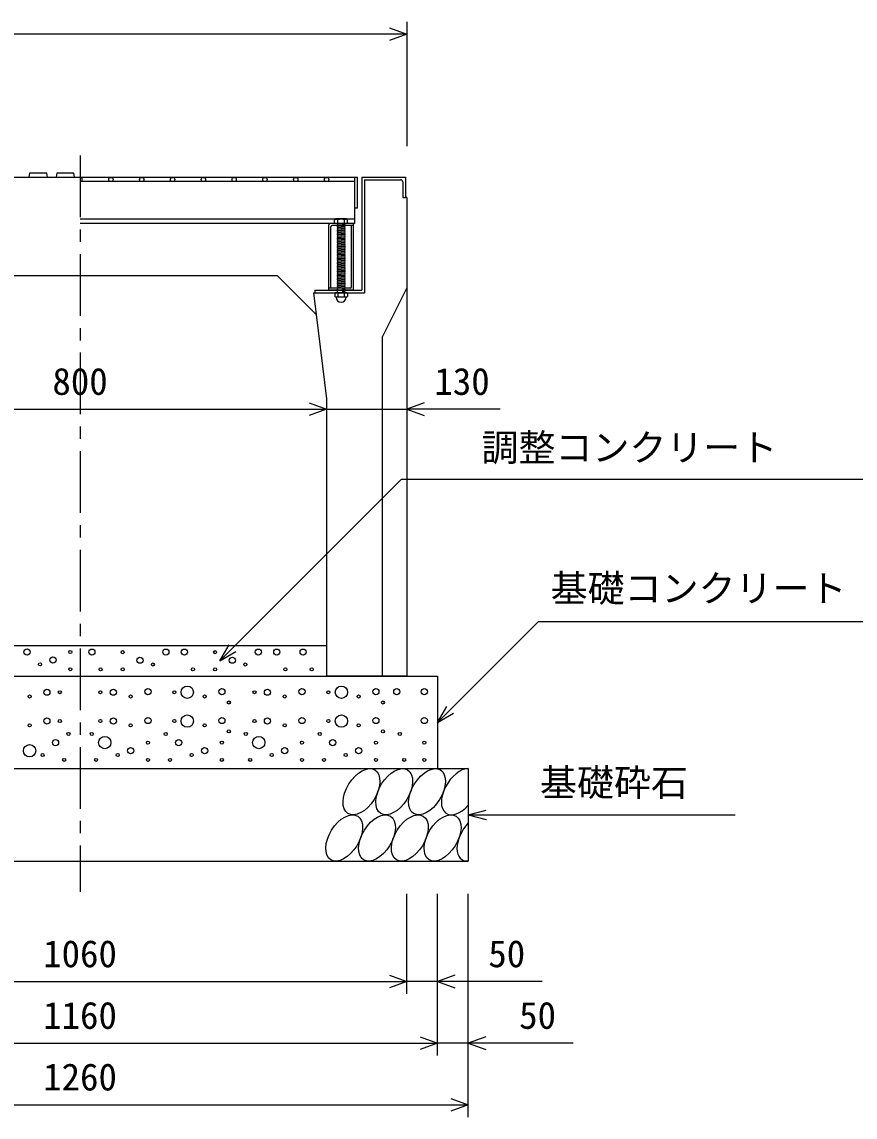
# Model space of a CAD drawing. Units: millimetres, scale not verified. Extents: x -16800 to 16800, y -5940 to 5940.
# Drawn here: x 2306 to 3658, y 1764 to 3541 of the extents above; entities that cross this region are included whole.
import ezdxf
from ezdxf.enums import TextEntityAlignment as Align

# ---------------------------------------------------------------- set-up
doc = ezdxf.new("R2010")
doc.units = ezdxf.units.MM
doc.header["$LTSCALE"] = 20
doc.linetypes.add('CHAIN1', pattern=[8, 5, -1, 1, -1])
doc.linetypes.add('DOTTED', pattern=[1.75, 0.25, -1.5])
for name, color, linetype, lineweight in [('0-0_DIM', 7, 'Continuous', 25), ('0-2_HATCH', 6, 'Continuous', 25), ('0-5_OUTLINE', 3, 'Continuous', 25)]:
    doc.layers.add(name, color=color, linetype=linetype, lineweight=lineweight)
doc.styles.add('ＭＳ ゴシック', font='')
doc.styles.get('ＭＳ ゴシック').set_extended_font_data('MS Gothic')

msp = doc.modelspace()

# ---------------------------------------------------------------- linework, layer by layer
at = {"layer": '0-0_DIM'}
for p, q in [((2930, 3541.4), (2930, 3339.66)), ((2930, 3521.4), (1870, 3521.4)), ((2000, 2912.91), (2800, 2912.91)), ((2800, 2912.91), (2930, 2912.91)), ((3081.6, 2912.91), (2930, 2912.91)), ((2626.92, 2504.66), (2921.38, 2799.13)), ((2921.38, 2799.13), (3685.74, 2799.13)), ((3143.65, 2568.32), (2980, 2404.66)), ((3143.65, 2568.32), (3790.53, 2568.32)), ((2626.92, 2504.66), (2641.92, 2530.64)), ((2626.92, 2504.66), (2652.9, 2519.66)), ((2980, 2404.66), (2995, 2430.64)), ((2980, 2404.66), (3005.98, 2419.66)), ((3030, 2254.66), (3058.98, 2262.43)), ((3030, 2254.66), (3463.31, 2254.66)), ((3030, 2254.66), (3058.98, 2246.9)), ((2930, 1964.15), (2930, 2126.49)), ((2980, 1864.15), (2980, 2126.49)), ((3030, 1764.15), (3030, 2126.49)), ((1870, 1984.15), (2930, 1984.15)), ((3150, 1984.15), (2930, 1984.15)), ((1820, 1884.15), (2980, 1884.15)), ((3200, 1884.15), (2980, 1884.15)), ((1770, 1784.15), (3030, 1784.15))]:
    msp.add_line(p, q, dxfattribs=at)
at = {"layer": '0-0_DIM', "linetype": 'CHAIN1'}
msp.add_line((2400, 3324.66), (2400, 2129.66), dxfattribs=at)
at = {"layer": '0-0_DIM'}
for points in [[(2901.85, 3531.66), (2930.04, 3521.4), (2901.85, 3511.14)], [(2771.81, 2923.18), (2800, 2912.91), (2771.81, 2902.65)], [(2958.19, 2923.18), (2930, 2912.91), (2958.19, 2902.65)], [(2901.81, 1994.41), (2930, 1984.15), (2901.81, 1973.89)], [(3008.19, 1994.41), (2980, 1984.15), (3008.19, 1973.89)], [(2951.81, 1894.41), (2980, 1884.15), (2951.81, 1873.89)], [(3058.19, 1894.41), (3030, 1884.15), (3058.19, 1873.89)], [(3001.81, 1794.41), (3030, 1784.15), (3001.81, 1773.89)]]:
    msp.add_lwpolyline(points, dxfattribs=at)
at = {"layer": '0-2_HATCH'}
for p, q in [((2850, 3289.16), (2400, 3289.16)), ((2845.5, 3289.16), (2845.5, 3214.16)), ((2850, 3239.16), (2850, 3289.16)), ((2857, 3289.66), (2857, 3106.16)), ((2845.5, 3282.16), (2400, 3282.16)), ((2861.5, 3285.16), (2861.5, 3101.66)), ((2861.5, 3285.16), (2920, 3285.16)), ((2923.5, 3281.66), (2923.5, 3256.66)), ((2923.5, 3256.66), (2928, 3256.66)), ((2850, 3239.16), (2845.5, 3239.16)), ((2814.32, 3221.16), (2400, 3221.16)), ((2815, 3221.66), (2813, 3220.16)), ((2813, 3214.16), (2813, 3220.16)), ((2813.33, 3220.44), (2815, 3221.66)), ((2832, 3221.66), (2815, 3221.66)), ((2818, 3214.16), (2818, 3220.16)), ((2829, 3214.16), (2829, 3220.16)), ((2833.67, 3220.44), (2832, 3221.66)), ((2845.5, 3221.16), (2832.68, 3221.16)), ((2834, 3214.16), (2834, 3220.16)), ((2845.5, 3214.16), (2400, 3214.16)), ((2803.5, 3106.16), (2803.5, 3212.16)), ((2843.5, 3214.16), (2805.5, 3214.16)), ((2806.7, 3109.36), (2806.7, 3208.96)), ((2843.5, 3210.96), (2808.7, 3210.96)), ((2834, 3214.16), (2813, 3214.16)), ((2817, 3214.16), (2830, 3214.16)), ((2817, 3213.16), (2818, 3214.16)), ((2818, 3212.16), (2817, 3213.16)), ((2817, 3211.16), (2818, 3212.16)), ((2818, 3210.16), (2817, 3211.16)), ((2817, 3209.16), (2818, 3210.16)), ((2830, 3210.16), (2817, 3209.16)), ((2818, 3208.16), (2817, 3209.16)), ((2817, 3207.16), (2818, 3208.16)), ((2830, 3208.16), (2817, 3207.16)), ((2818, 3206.16), (2817, 3207.16)), ((2817, 3205.16), (2818, 3206.16)), ((2830, 3206.16), (2817, 3205.16)), ((2818, 3204.16), (2817, 3205.16)), ((2817, 3203.16), (2818, 3204.16)), ((2830, 3204.16), (2817, 3203.16)), ((2818, 3202.16), (2817, 3203.16)), ((2830, 3202.16), (2817, 3201.16)), ((2817, 3201.16), (2818, 3202.16)), ((2830, 3200.16), (2817, 3199.16)), ((2818, 3198.16), (2817, 3199.16)), ((2829, 3213.16), (2830, 3214.16)), ((2830, 3212.16), (2829, 3213.16)), ((2829, 3209.16), (2830, 3210.16)), ((2830, 3208.16), (2829, 3209.16)), ((2829, 3207.16), (2830, 3208.16)), ((2830, 3206.16), (2829, 3207.16)), ((2829, 3205.16), (2830, 3206.16)), ((2830, 3204.16), (2829, 3205.16)), ((2829, 3201.16), (2830, 3202.16)), ((2830, 3200.16), (2829, 3201.16)), ((2829, 3199.16), (2830, 3200.16)), ((2830, 3198.16), (2829, 3199.16)), ((2840.3, 3111.36), (2840.3, 3210.96)), ((2843.5, 3108.16), (2843.5, 3214.16)), ((2830, 3198.16), (2817, 3197.16)), ((2817, 3197.16), (2818, 3198.16)), ((2818, 3196.16), (2817, 3197.16)), ((2830, 3196.16), (2817, 3195.16)), ((2817, 3195.16), (2818, 3196.16)), ((2818, 3194.16), (2817, 3195.16)), ((2830, 3194.16), (2817, 3193.16)), ((2817, 3193.16), (2818, 3194.16)), ((2818, 3192.16), (2817, 3193.16)), ((2830, 3192.16), (2817, 3191.16)), ((2817, 3191.16), (2818, 3192.16)), ((2818, 3190.16), (2817, 3191.16)), ((2830, 3190.16), (2817, 3189.16)), ((2817, 3189.16), (2818, 3190.16)), ((2818, 3188.16), (2817, 3189.16)), ((2830, 3188.16), (2817, 3187.16)), ((2817, 3187.16), (2818, 3188.16)), ((2818, 3186.16), (2817, 3187.16)), ((2830, 3186.16), (2817, 3185.16)), ((2817, 3185.16), (2818, 3186.16)), ((2818, 3184.16), (2817, 3185.16)), ((2830, 3184.16), (2817, 3183.16)), ((2817, 3183.16), (2818, 3184.16)), ((2818, 3182.16), (2817, 3183.16)), ((2830, 3182.16), (2817, 3181.16)), ((2817, 3181.16), (2818, 3182.16)), ((2829, 3197.16), (2830, 3198.16)), ((2829, 3197.16), (2830, 3196.16)), ((2829, 3195.16), (2830, 3196.16)), ((2829, 3195.16), (2830, 3194.16)), ((2829, 3193.16), (2830, 3194.16)), ((2829, 3193.16), (2830, 3192.16)), ((2829, 3191.16), (2830, 3192.16)), ((2829, 3191.16), (2830, 3190.16)), ((2829, 3189.16), (2830, 3190.16)), ((2829, 3189.16), (2830, 3188.16)), ((2829, 3187.16), (2830, 3188.16)), ((2829, 3187.16), (2830, 3186.16)), ((2829, 3185.16), (2830, 3186.16)), ((2829, 3185.16), (2830, 3184.16)), ((2829, 3183.16), (2830, 3184.16)), ((2829, 3183.16), (2830, 3182.16)), ((2829, 3181.16), (2830, 3182.16)), ((2818, 3180.16), (2817, 3181.16)), ((2830, 3180.16), (2817, 3179.16)), ((2817, 3179.16), (2818, 3180.16)), ((2818, 3178.16), (2817, 3179.16)), ((2830, 3178.16), (2817, 3177.16)), ((2817, 3177.16), (2818, 3178.16)), ((2818, 3176.16), (2817, 3177.16)), ((2830, 3176.16), (2817, 3175.16)), ((2817, 3175.16), (2818, 3176.16)), ((2818, 3174.16), (2817, 3175.16)), ((2830, 3174.16), (2817, 3173.16)), ((2817, 3173.16), (2818, 3174.16)), ((2818, 3172.16), (2817, 3173.16)), ((2830, 3172.16), (2817, 3171.16)), ((2817, 3171.16), (2818, 3172.16)), ((2818, 3170.16), (2817, 3171.16)), ((2830, 3170.16), (2817, 3169.16)), ((2817, 3169.16), (2818, 3170.16)), ((2818, 3168.16), (2817, 3169.16)), ((2830.01, 3168.16), (2817.01, 3167.16)), ((2817.01, 3167.16), (2818.01, 3168.16)), ((2818.01, 3166.16), (2817.01, 3167.16)), ((2830.01, 3166.16), (2817.01, 3165.16)), ((2817.01, 3165.16), (2818.01, 3166.16)), ((2818.01, 3164.16), (2817.01, 3165.16)), ((2830.01, 3164.15), (2817.01, 3163.15)), ((2817.01, 3163.15), (2818.01, 3164.15)), ((2829, 3181.16), (2830, 3180.16)), ((2829, 3179.16), (2830, 3180.16)), ((2829, 3179.16), (2830, 3178.16)), ((2829, 3177.16), (2830, 3178.16)), ((2829, 3177.16), (2830, 3176.16)), ((2829, 3175.16), (2830, 3176.16)), ((2829, 3175.16), (2830, 3174.16)), ((2829, 3173.16), (2830, 3174.16)), ((2829, 3173.16), (2830, 3172.16)), ((2829, 3171.16), (2830, 3172.16)), ((2829, 3171.16), (2830, 3170.16)), ((2829, 3169.16), (2830, 3170.16)), ((2829, 3169.16), (2830.01, 3168.16)), ((2829.01, 3167.16), (2830.01, 3168.16)), ((2829.01, 3167.16), (2830.01, 3166.16)), ((2829.01, 3165.16), (2830.01, 3166.16)), ((2829.01, 3165.16), (2830.01, 3164.15)), ((2829.01, 3163.15), (2830.01, 3164.15)), ((2818.01, 3162.15), (2817.01, 3163.15)), ((2830.01, 3162.15), (2817.01, 3161.15)), ((2817.01, 3161.15), (2818.01, 3162.15)), ((2818.01, 3160.15), (2817.01, 3161.15)), ((2830.02, 3160.15), (2817.01, 3159.15)), ((2817.01, 3159.15), (2818.01, 3160.15)), ((2818.01, 3158.15), (2817.01, 3159.15)), ((2817.01, 3155.16), (2818.01, 3156.16)), ((2830.01, 3156.15), (2817.01, 3155.15)), ((2818.01, 3154.16), (2817.01, 3155.15)), ((2830.01, 3154.16), (2817.01, 3153.16)), ((2817.01, 3153.16), (2818.01, 3154.16)), ((2818.01, 3152.16), (2817.01, 3153.16)), ((2830.01, 3152.15), (2817.01, 3151.15)), ((2817.01, 3151.15), (2818.01, 3152.15)), ((2818.01, 3150.15), (2817.01, 3151.15)), ((2830.02, 3158.15), (2817.02, 3157.15)), ((2817.02, 3157.15), (2818.02, 3158.15)), ((2818.02, 3156.15), (2817.02, 3157.15)), ((2830.02, 3150.15), (2817.02, 3149.15)), ((2817.02, 3149.15), (2818.02, 3150.15)), ((2818.02, 3148.15), (2817.02, 3149.15)), ((2830.02, 3148.15), (2817.02, 3147.15)), ((2817.02, 3147.15), (2818.02, 3148.15)), ((2818.02, 3146.15), (2817.02, 3147.15)), ((2830.02, 3146.15), (2817.02, 3145.15)), ((2817.02, 3145.15), (2818.02, 3146.15)), ((2829.01, 3163.15), (2830.01, 3162.15)), ((2829.01, 3161.15), (2830.01, 3162.15)), ((2829.01, 3161.15), (2830.02, 3160.15)), ((2829.01, 3155.15), (2830.01, 3156.15)), ((2829.01, 3155.15), (2830.01, 3154.15)), ((2829.01, 3153.15), (2830.01, 3154.16)), ((2829.01, 3153.15), (2830.01, 3152.15)), ((2829.01, 3151.15), (2830.01, 3152.15)), ((2829.01, 3151.15), (2830.02, 3150.15)), ((2829.02, 3159.15), (2830.02, 3160.15)), ((2829.02, 3159.15), (2830.02, 3158.15)), ((2829.02, 3157.15), (2830.02, 3158.15)), ((2829.02, 3157.15), (2830.02, 3156.15)), ((2829.02, 3149.15), (2830.02, 3150.15)), ((2829.02, 3149.15), (2830.02, 3148.15)), ((2829.02, 3147.15), (2830.02, 3148.15)), ((2829.02, 3147.15), (2830.02, 3146.15)), ((2829.02, 3145.15), (2830.02, 3146.15)), ((2818.02, 3144.15), (2817.02, 3145.15)), ((2830.02, 3144.15), (2817.02, 3143.15)), ((2817.02, 3143.15), (2818.02, 3144.15)), ((2818.02, 3142.15), (2817.02, 3143.15)), ((2830.03, 3142.14), (2817.03, 3141.14)), ((2817.03, 3141.14), (2818.03, 3142.14)), ((2818.03, 3140.14), (2817.03, 3141.14)), ((2830.03, 3140.14), (2817.03, 3139.14)), ((2817.03, 3139.14), (2818.03, 3140.14)), ((2818.03, 3138.14), (2817.03, 3139.14)), ((2830.03, 3138.14), (2817.03, 3137.14)), ((2817.03, 3137.14), (2818.03, 3138.14)), ((2818.03, 3136.14), (2817.03, 3137.14)), ((2830.03, 3136.14), (2817.03, 3135.14)), ((2817.03, 3135.14), (2818.03, 3136.14)), ((2818.03, 3134.14), (2817.03, 3135.14)), ((2817.04, 3133.14), (2818.04, 3134.14)), ((2830.04, 3134.13), (2817.04, 3133.13)), ((2818.04, 3132.14), (2817.04, 3133.13)), ((2830.04, 3132.13), (2817.04, 3131.13)), ((2817.04, 3131.13), (2818.04, 3132.13)), ((2818.04, 3130.13), (2817.04, 3131.13)), ((2830.04, 3130.13), (2817.04, 3129.13)), ((2817.04, 3129.13), (2818.04, 3130.13)), ((2818.04, 3128.13), (2817.04, 3129.13)), ((2830.04, 3128.13), (2817.04, 3127.13)), ((2817.04, 3127.13), (2818.04, 3128.13)), ((2829.02, 3145.15), (2830.02, 3144.14)), ((2829.02, 3143.14), (2830.02, 3144.14)), ((2829.02, 3143.14), (2830.03, 3142.14)), ((2829.03, 3141.14), (2830.03, 3142.14)), ((2829.03, 3141.14), (2830.03, 3140.14)), ((2829.03, 3139.14), (2830.03, 3140.14)), ((2829.03, 3139.14), (2830.03, 3138.14)), ((2829.03, 3137.14), (2830.03, 3138.14)), ((2829.03, 3137.14), (2830.03, 3136.14)), ((2829.03, 3135.14), (2830.03, 3136.14)), ((2829.03, 3135.14), (2830.04, 3134.13)), ((2829.04, 3133.13), (2830.04, 3134.13)), ((2829.04, 3133.13), (2830.04, 3132.13)), ((2829.04, 3131.13), (2830.04, 3132.13)), ((2829.04, 3131.13), (2830.04, 3130.13)), ((2829.04, 3129.13), (2830.04, 3130.13)), ((2829.04, 3129.13), (2830.04, 3128.13)), ((2829.04, 3127.13), (2830.04, 3128.13)), ((2818.04, 3126.13), (2817.04, 3127.13)), ((2830.05, 3126.13), (2817.04, 3125.13)), ((2817.04, 3125.13), (2818.04, 3126.13)), ((2818.04, 3124.13), (2817.04, 3125.13)), ((2817.05, 3123.13), (2818.05, 3124.13)), ((2830.05, 3124.12), (2817.05, 3123.12)), ((2818.05, 3122.13), (2817.05, 3123.12)), ((2830.05, 3122.12), (2817.05, 3121.12)), ((2817.05, 3121.12), (2818.05, 3122.12)), ((2818.05, 3120.12), (2817.05, 3121.12)), ((2830.05, 3120.12), (2817.05, 3119.12)), ((2817.05, 3119.12), (2818.05, 3120.12)), ((2818.05, 3118.12), (2817.05, 3119.12)), ((2830.05, 3118.12), (2817.05, 3117.12)), ((2817.05, 3117.12), (2818.05, 3118.12)), ((2818.05, 3116.12), (2817.05, 3117.12)), ((2830.06, 3116.12), (2817.06, 3115.12)), ((2817.06, 3115.12), (2818.06, 3116.12)), ((2818.06, 3114.12), (2817.06, 3115.12)), ((2830.06, 3114.11), (2817.06, 3113.11)), ((2817.06, 3113.11), (2818.06, 3114.11)), ((2818.06, 3112.11), (2817.06, 3113.11)), ((2830.06, 3112.11), (2817.06, 3111.11)), ((2817.06, 3111.11), (2818.06, 3112.11)), ((2818.06, 3110.11), (2817.06, 3111.11)), ((2829.04, 3127.13), (2830.05, 3126.13)), ((2829.04, 3125.13), (2830.05, 3126.13)), ((2829.05, 3125.13), (2830.05, 3124.12)), ((2829.05, 3123.12), (2830.05, 3124.12)), ((2829.05, 3123.12), (2830.05, 3122.12)), ((2829.05, 3121.12), (2830.05, 3122.12)), ((2829.05, 3121.12), (2830.05, 3120.12)), ((2829.05, 3119.12), (2830.05, 3120.12)), ((2829.05, 3119.12), (2830.05, 3118.12)), ((2829.05, 3117.12), (2830.05, 3118.12)), ((2829.06, 3117.12), (2830.06, 3116.12)), ((2829.06, 3115.12), (2830.06, 3116.12)), ((2829.06, 3115.12), (2830.06, 3114.11)), ((2829.06, 3113.11), (2830.06, 3114.11)), ((2829.06, 3113.11), (2830.06, 3112.11)), ((2829.06, 3111.11), (2830.06, 3112.11)), ((2829.06, 3111.11), (2830.06, 3110.11)), ((2778.5, 3101.66), (2861.5, 3101.66)), ((2778.63, 3101.66), (2782.86, 3066.8)), ((2781, 3106.16), (2781, 3101.66)), ((2781, 3106.16), (2857, 3106.16)), ((2838.3, 3109.36), (2803.5, 3109.36)), ((2841.5, 3106.16), (2803.5, 3106.16)), ((2814.16, 3101.66), (2813.29, 3101.01)), ((2813.29, 3101.01), (2813.29, 3095.83)), ((2814.99, 3094.86), (2813.29, 3095.83)), ((2832.84, 3101.66), (2814.16, 3101.66)), ((2814.99, 3094.53), (2814.99, 3094.86)), ((2832.01, 3094.86), (2814.99, 3094.86)), ((2832.01, 3094.53), (2814.99, 3094.53)), ((2830.06, 3110.11), (2817.06, 3109.11)), ((2817.06, 3109.11), (2818.06, 3110.11)), ((2818.06, 3108.11), (2817.06, 3109.11)), ((2817.07, 3107.11), (2818.07, 3108.11)), ((2818.07, 3106.11), (2817.07, 3107.11)), ((2817.07, 3105.11), (2818.07, 3106.11)), ((2818.07, 3104.11), (2817.07, 3105.11)), ((2817.07, 3103.1), (2818.07, 3104.1)), ((2818.07, 3102.1), (2817.07, 3103.1)), ((2817.63, 3101.66), (2818.07, 3102.1)), ((2818.4, 3101.01), (2818.4, 3095.83)), ((2828.6, 3101.01), (2828.6, 3095.83)), ((2829.06, 3109.11), (2830.06, 3110.11)), ((2829.06, 3109.11), (2830.07, 3108.11)), ((2829.07, 3107.11), (2830.07, 3108.11)), ((2829.07, 3107.11), (2830.07, 3106.11)), ((2829.07, 3105.11), (2830.07, 3106.11)), ((2829.07, 3105.11), (2830.07, 3104.1)), ((2829.07, 3103.1), (2830.07, 3104.1)), ((2829.07, 3103.1), (2830.07, 3102.1)), ((2829.63, 3101.66), (2830.07, 3102.1)), ((2832.01, 3094.86), (2833.71, 3095.83)), ((2832.01, 3094.53), (2832.01, 3094.86)), ((2832.84, 3101.66), (2833.71, 3101.01)), ((2833.71, 3101.01), (2833.71, 3095.83))]:
    msp.add_line(p, q, dxfattribs=at)
at = {"layer": '0-2_HATCH', "linetype": 'DOTTED'}
for p, q in [((2830, 3214.16), (2817, 3213.16)), ((2830, 3212.16), (2817, 3211.16)), ((2830.07, 3108.11), (2817.07, 3107.11)), ((2830.07, 3106.11), (2817.07, 3105.11)), ((2830.07, 3104.1), (2817.07, 3103.1)), ((2817.63, 3101.66), (2829.63, 3101.66)), ((2830.07, 3102.1), (2824.34, 3101.66))]:
    msp.add_line(p, q, dxfattribs=at)
at = {"layer": '0-2_HATCH'}
for points in [[(2347, 3289.66), (2346, 3296.16), (2318, 3296.16), (2317, 3289.66)], [(2391, 3289.66), (2390, 3296.16), (2362, 3296.16), (2361, 3289.66)], [(2817, 3199.16), (2818, 3200.16), (2817, 3201.16)], [(2830, 3210.16), (2829, 3211.16), (2830, 3212.16)], [(2830, 3202.16), (2829, 3203.16), (2830, 3204.16)]]:
    msp.add_lwpolyline(points, dxfattribs=at)
for centre, radius in [((2450, 3285.66), 3.5), ((2500, 3285.66), 3.5), ((2550, 3285.66), 3.5), ((2600, 3285.66), 3.5), ((2650, 3285.66), 3.5), ((2700, 3285.66), 3.5), ((2750, 3285.66), 3.5), ((2800, 3285.66), 3.5), ((2313.88, 2518.97), 5), ((2355.93, 2505.84), 5), ((2383.97, 2518.97), 2.5), ((2419.13, 2518.69), 5), ((2469.04, 2518.69), 2.5), ((2497.08, 2505.56), 5), ((2539.13, 2518.69), 5), ((2569.13, 2518.69), 5), ((2619.04, 2518.69), 2.5), ((2647.08, 2505.56), 5), ((2689.13, 2518.69), 5), ((2719.13, 2518.69), 5), ((2761.87, 2518.69), 5), ((2334.9, 2498.84), 2.5), ((2383.97, 2490.96), 2.5), ((2433.15, 2490.68), 2.5), ((2469.04, 2490.68), 2.5), ((2518.11, 2498.55), 2.5), ((2583.15, 2490.68), 2.5), ((2619.04, 2490.68), 2.5), ((2668.11, 2498.55), 2.5), ((2733.15, 2490.68), 2.5), ((2775.89, 2490.68), 2.5), ((2346.04, 2453.64), 5), ((2367.07, 2453.64), 2.5), ((2432.93, 2453.64), 2.5), ((2453.96, 2453.64), 5), ((2510.03, 2454.51), 5), ((2552.93, 2453.64), 2.5), ((2573.96, 2453.64), 10), ((2630.03, 2454.51), 5), ((2682.93, 2453.64), 2.5), ((2703.96, 2453.64), 5), ((2760.03, 2454.51), 5), ((2802.93, 2453.64), 2.5), ((2823.96, 2453.64), 10), ((2880.03, 2454.51), 5), ((2913.9, 2454.51), 5), ((2958.55, 2454.51), 5), ((2318.01, 2446.64), 2.5), ((2481.99, 2446.64), 2.5), ((2601.99, 2446.64), 2.5), ((2641.37, 2436.95), 2.5), ((2731.99, 2446.64), 2.5), ((2851.99, 2446.64), 2.5), ((2891.37, 2436.95), 2.5), ((2318.01, 2399.84), 2.5), ((2346.04, 2406.84), 5), ((2367.07, 2406.84), 2.5), ((2432.93, 2406.84), 2.5), ((2453.96, 2406.84), 5), ((2481.99, 2399.84), 2.5), ((2510.03, 2407.71), 5), ((2552.93, 2406.84), 2.5), ((2573.96, 2406.84), 10), ((2601.99, 2399.84), 2.5), ((2630.03, 2407.71), 5), ((2682.93, 2406.84), 2.5), ((2703.96, 2406.84), 5), ((2731.99, 2399.84), 2.5), ((2760.03, 2407.71), 5), ((2802.93, 2406.84), 2.5), ((2823.96, 2406.84), 10), ((2851.99, 2399.84), 2.5), ((2880.03, 2407.71), 5), ((2958.55, 2407.71), 5), ((2381.09, 2385.83), 2.5), ((2418.91, 2385.83), 2.5), ((2439.94, 2371.82), 10), ((2538.91, 2385.83), 2.5), ((2641.37, 2390.15), 2.5), ((2668.91, 2385.83), 2.5), ((2689.94, 2371.82), 10), ((2788.91, 2385.83), 2.5), ((2891.37, 2390.15), 2.5), ((2918.91, 2385.83), 2.5), ((2318.01, 2358.69), 10), ((2360.06, 2371.82), 5), ((2510.03, 2371.82), 2.5), ((2559.94, 2371.82), 5), ((2630.03, 2371.82), 2.5), ((2760.03, 2371.82), 2.5), ((2809.94, 2371.82), 5), ((2880.03, 2371.82), 2.5), ((2958.55, 2371.82), 2.5), ((2339.03, 2351.69), 2.5), ((2374.08, 2343.81), 2.5), ((2425.92, 2343.81), 2.5), ((2460.97, 2351.69), 2.5), ((2481.99, 2358.69), 5), ((2510.03, 2343.81), 2.5), ((2545.92, 2343.81), 2.5), ((2580.97, 2351.69), 2.5), ((2601.99, 2358.69), 5), ((2630.03, 2343.81), 2.5), ((2675.92, 2343.81), 2.5), ((2710.97, 2351.69), 2.5), ((2731.99, 2358.69), 5), ((2760.03, 2343.81), 2.5), ((2795.92, 2343.81), 2.5), ((2830.97, 2351.69), 2.5), ((2851.99, 2358.69), 5), ((2880.03, 2343.81), 2.5), ((2925.92, 2343.81), 2.5), ((2958.55, 2343.81), 2.5)]:
    msp.add_circle(centre, radius, dxfattribs=at)
for centre, radius, start, end in [((2400, 3285.66), 3.5, 270, 90), ((2920, 3281.66), 3.5, 0, 90), ((2815.5, 3217.54), 3.62, 46.39563, 133.60437), ((2823.5, 3205.54), 15.62, 69.39075, 110.60925), ((2831.5, 3217.54), 3.62, 46.39563, 133.60437), ((2805.5, 3212.16), 2, 90, 180), ((2808.7, 3208.96), 2, 90, 180), ((2838.3, 3111.36), 2, 270, 0), ((2815.85, 3096.32), 5.35, 61.49832, 118.50684), ((2815.85, 3100.53), 5.35, 241.49843, 298.50089), ((2823.5, 3094.53), 8.19, 180, 359.99995), ((2823.5, 3081.24), 20.42, 75.52621, 104.47362), ((2823.5, 3115.6), 20.42, 255.52638, 284.47374), ((2831.15, 3096.31), 5.35, 61.49231, 118.50169), ((2831.15, 3100.53), 5.35, 241.49989, 298.5), ((2841.5, 3108.16), 2, 270, 0)]:
    msp.add_arc(centre, radius, start, end, dxfattribs=at)
for centre in [(2856.51, 2292.14), (2909.72, 2292.14), (2962.93, 2292.14), (2828.63, 2217.15), (2881.84, 2217.15), (2935.04, 2217.15), (2988.25, 2217.15)]:
    msp.add_ellipse(centre, major_axis=(21.81, 35.31), ratio=0.5792, dxfattribs=at)
for centre, start_param, end_param in [((3016.14, 2292.14), 0.3357715, 4.4411806), ((3041.46, 2217.15), 1.2110787, 3.5658734)]:
    msp.add_ellipse(centre, major_axis=(21.81, 35.31), ratio=0.5792, start_param=start_param, end_param=end_param, dxfattribs=at)
at = {"layer": '0-5_OUTLINE'}
for p, q in [((1872, 3289.66), (2400, 3289.66)), ((2857, 3289.66), (2928, 3289.66)), ((2928, 3289.66), (2928, 3256.66)), ((2930, 3256.66), (2928, 3256.66)), ((2930, 3256.66), (2930, 2479.66)), ((2080, 3129.66), (2720, 3129.66)), ((2782.86, 3066.8), (2720, 3129.66)), ((2930, 3109.66), (2890, 3029.66)), ((2782.86, 3066.8), (2800, 2929.66)), ((2890, 3029.66), (2890, 2479.66)), ((2800, 2929.66), (2800, 2479.66)), ((2000, 2529.66), (2800, 2529.66)), ((1820, 2479.66), (2980, 2479.66)), ((2930, 2479.66), (2800, 2479.66)), ((2980, 2479.66), (2980, 2329.66)), ((1770, 2329.66), (3030, 2329.66)), ((3030, 2329.66), (3030, 2179.66)), ((1770, 2179.66), (3030, 2179.66))]:
    msp.add_line(p, q, dxfattribs=at)

# ---------------------------------------------------------------- texts
at = {"layer": '0-0_DIM', "style": 'ＭＳ ゴシック'}
for s, p in [('800', (2355, 2922.91)), ('130', (2974.95, 2922.91)), ('調整コンクリート', (3051.38, 2815.55)), ('基礎コンクリート', (3163.65, 2587.05)), ('基礎砕石', (3146.32, 2271.83)), ('1060', (2340, 1994.15)), ('50', (3062.44, 1994.15)), ('1160', (2340, 1894.15)), ('50', (3112.44, 1894.15)), ('1260', (2340, 1794.15))]:
    msp.add_text(s, height=43.99, dxfattribs=at).set_placement(p, align=Align.BOTTOM_LEFT)

doc.saveas('drawing.dxf')
